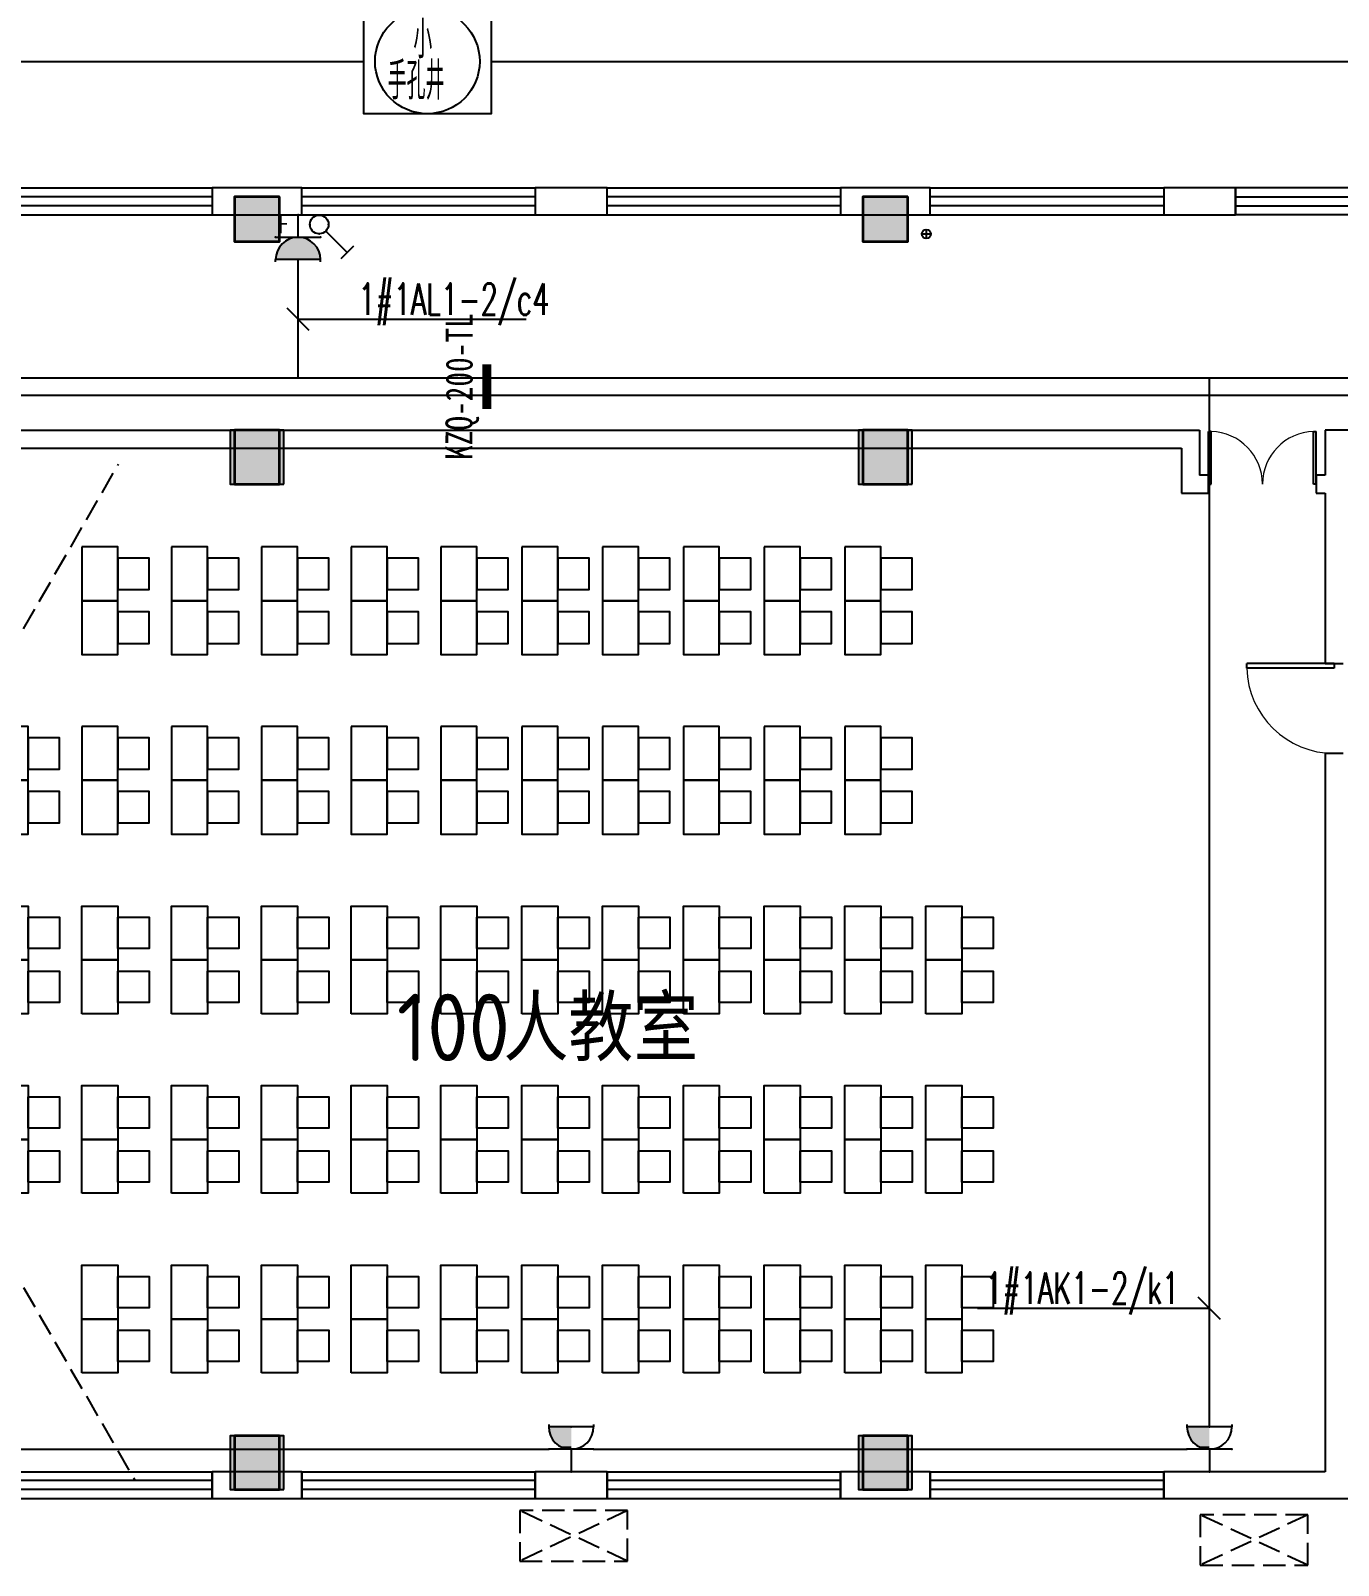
# Model space of a CAD drawing. Extents: x 0 to 302064749, y -59725395 to 1524223.
# Drawn here: x 2126210 to 2140775, y 1491931 to 1509024 of the extents above; entities that cross this region are included whole.
import ezdxf
from ezdxf.enums import TextEntityAlignment as Align

# ---------------------------------------------------------------- set-up
doc = ezdxf.new("R2010")
doc.units = 0
doc.header["$LTSCALE"] = 1000
doc.linetypes.add('DASH', pattern=[0.35, 0.25, -0.1])
for name, color, linetype in [('0-底图', 7, 'Continuous'), ('BTTK', 7, 'Continuous'), ('CABLETRAY', 4, 'Continuous'), ('COLU', 7, 'Continuous'), ('COLU_HATCH', 251, 'Continuous'), ('DIM-照明', 3, 'Continuous'), ('DOOR_FIRE', 4, 'Continuous'), ('EQUIP-插座', 3, 'Continuous'), ('EQUIP-照明', 3, 'Continuous'), ('PUB_TEXT', 7, 'Continuous'), ('TEXT', 7, 'Continuous'), ('WALL', 2, 'Continuous'), ('WINDOW', 4, 'Continuous'), ('WIRE-照明', 6, 'Continuous'), ('家具', 8, 'Continuous'), ('抗震支吊架', 2, 'Continuous'), ('排水', 153, 'Continuous'), ('空调外机', 211, 'Continuous')]:
    doc.layers.add(name, color=color, linetype=linetype)
doc.layers.add('砼柱', color=2, linetype='Continuous', lineweight=35)
doc.styles.add('_TEL_DIM', font='simplex.shx', dxfattribs={"width": 0.8, "height": 3.5, "bigfont": 'gbcbig.shx'})
doc.styles.add('kzcad', font='', dxfattribs={"width": 0.8})
doc.styles.get("Standard").update_dxf_attribs({"font": 'geniso.shx', "bigfont": 'hztxt.shx'})
doc.styles.add('中西文等高字体', font='simplex.shx', dxfattribs={"width": 0.8, "bigfont": 'gbcbig.shx'})
doc.styles.get('kzcad').set_extended_font_data('SimSun')

# ---------------------------------------------------------------- blocks, each defined once
blk = doc.blocks.new('$equip$00001239')
for p, q in [((-0.5, 1.05), (-0.5, 1)), ((0.5, 1.05), (0.5, 1)), ((0.5, 1), (-0.5, 1)), ((0.5, 0.5), (-0.5, 0.5)), ((0, 0.5), (0, 0))]:
    blk.add_line(p, q)
blk.add_arc((0, 1), 0.5, 180, 0)
for points in [[(0, 0.75), (-0.433, 0.75), (0, 1), (-0.5, 1)], [(0, 0.567), (-0.25, 0.567), (0, 0.75), (-0.433, 0.75)], [(0, 0.5), (0, 0.5), (0, 0.567), (-0.25, 0.567)]]:
    blk.add_solid(points)
at = {"layer": 'EQUIP-照明'}
for p in [(0, 1), (-0.5, 0.5), (0.5, 0.5), (0, 0)]:
    blk.add_point(p, dxfattribs=at)
at = {"layer": 'EQUIP-照明', "flags": 9}
blk.add_attdef('A', (0, 0), '', height=0.00002, dxfattribs=at)
blk = doc.blocks.new('$equip$00001764')
for p, q in [((-0.5, 1.05), (-0.5, 1)), ((0.5, 1.05), (0.5, 1)), ((-0.5, 1), (0.5, 1)), ((0.5, 0.5), (-0.5, 0.5)), ((0, 0.5), (0, 0))]:
    blk.add_line(p, q)
blk.add_arc((0, 1), 0.5, 180, 0)
for p in [(-0.5, 0.5), (0.5, 0.5), (0, 0)]:
    blk.add_point(p)
for points in [[(0.433, 0.75), (-0.433, 0.75), (0.5, 1), (-0.5, 1)], [(0.25, 0.567), (-0.25, 0.567), (0.433, 0.75), (-0.433, 0.75)], [(0, 0.5), (0, 0.5), (0.25, 0.567), (-0.25, 0.567)]]:
    blk.add_solid(points)
at = {"color": 7, "style": '_TEL_DIM'}
blk.add_attdef('$TEXT$', text='', height=0.4, dxfattribs=at).set_placement((0.303, 0.211), align=Align.MIDDLE_CENTER)
at = {"color": 7, "style": '_TEL_DIM', "flags": 1}
blk.add_attdef('A', text='', height=0.00002, dxfattribs=at).set_placement((0, 0), align=Align.MIDDLE_CENTER)
blk = doc.blocks.new('$equip$00002327')
for p, q in [((0.147, 0.356), (0.625, 0.833)), ((0.484, 0.975), (0.766, 0.692))]:
    blk.add_line(p, q)
blk.add_circle((0, 0.208), 0.208)
for p in [(0, 0.417), (-0.208, 0.208), (0, 0), (0.208, 0.208)]:
    blk.add_point(p)
at = {"color": 7, "flags": 1}
blk.add_attdef('A', text='', height=0.00002, dxfattribs=at).set_placement((0, 0), align=Align.MIDDLE_CENTER)
blk = doc.blocks.new('A$C74FB5005')
at = {"layer": 'WIRE-照明'}
blk.add_lwpolyline([(0, 1167), (1417, 1167), (1417, 0), (0, 0)], close=True, dxfattribs=at)
blk.add_circle((708, 583), 583, dxfattribs=at)
at = {"layer": 'BTTK', "style": '中西文等高字体', "width": 0.7}
for s, height, p in [('小', 417, (552, 618)), ('手孔井', 416.7, (267, 158))]:
    blk.add_text(s, height=height, dxfattribs=at).set_placement(p)
blk = doc.blocks.new('gfhj')
at = {"layer": 'WIRE-照明'}
for p, q in [((2095261, -1024), (2127296, -1024)), ((2128713, -1024), (2173490, -1024))]:
    blk.add_line(p, q, dxfattribs=at)
blk.add_blockref('A$C74FB5005', (2127296, -1607), dxfattribs=at)
blk = doc.blocks.new('jj')
at = {"layer": '家具', "linetype": 'DASH'}
for points in [[(710804, 819533), (715712, 828033)], [(710804, 825533), (715896, 816713)]]:
    blk.add_lwpolyline(points, dxfattribs=at)
at = {"layer": '家具'}
for points in [[(715304, 827113), (715304, 826513), (715704, 826513), (715704, 827113)], [(716304, 827113), (716304, 826513), (716704, 826513), (716704, 827113)], [(717304, 827113), (717304, 826513), (717704, 826513), (717704, 827113)], [(718304, 827113), (718304, 826513), (718704, 826513), (718704, 827113)], [(719304, 827113), (719304, 826513), (719704, 826513), (719704, 827113)], [(720204, 827113), (720204, 826513), (720604, 826513), (720604, 827113)], [(721104, 827113), (721104, 826513), (721504, 826513), (721504, 827113)], [(722004, 827113), (722004, 826513), (722404, 826513), (722404, 827113)], [(722904, 827113), (722904, 826513), (723304, 826513), (723304, 827113)], [(723804, 827113), (723804, 826513), (724204, 826513), (724204, 827113)], [(715704, 826988), (715704, 826638), (716054, 826638), (716054, 826988)], [(716704, 826988), (716704, 826638), (717054, 826638), (717054, 826988)], [(717704, 826988), (717704, 826638), (718054, 826638), (718054, 826988)], [(718704, 826988), (718704, 826638), (719054, 826638), (719054, 826988)], [(719704, 826988), (719704, 826638), (720054, 826638), (720054, 826988)], [(720604, 826988), (720604, 826638), (720954, 826638), (720954, 826988)], [(721504, 826988), (721504, 826638), (721854, 826638), (721854, 826988)], [(722404, 826988), (722404, 826638), (722754, 826638), (722754, 826988)], [(723304, 826988), (723304, 826638), (723654, 826638), (723654, 826988)], [(724204, 826988), (724204, 826638), (724554, 826638), (724554, 826988)], [(715304, 826513), (715304, 825913), (715704, 825913), (715704, 826513)], [(716304, 826513), (716304, 825913), (716704, 825913), (716704, 826513)], [(717304, 826513), (717304, 825913), (717704, 825913), (717704, 826513)], [(718304, 826513), (718304, 825913), (718704, 825913), (718704, 826513)], [(719304, 826513), (719304, 825913), (719704, 825913), (719704, 826513)], [(720204, 826513), (720204, 825913), (720604, 825913), (720604, 826513)], [(721104, 826513), (721104, 825913), (721504, 825913), (721504, 826513)], [(722004, 826513), (722004, 825913), (722404, 825913), (722404, 826513)], [(722904, 826513), (722904, 825913), (723304, 825913), (723304, 826513)], [(723804, 826513), (723804, 825913), (724204, 825913), (724204, 826513)], [(715704, 826388), (715704, 826038), (716054, 826038), (716054, 826388)], [(716704, 826388), (716704, 826038), (717054, 826038), (717054, 826388)], [(717704, 826388), (717704, 826038), (718054, 826038), (718054, 826388)], [(718704, 826388), (718704, 826038), (719054, 826038), (719054, 826388)], [(719704, 826388), (719704, 826038), (720054, 826038), (720054, 826388)], [(720604, 826388), (720604, 826038), (720954, 826038), (720954, 826388)], [(721504, 826388), (721504, 826038), (721854, 826038), (721854, 826388)], [(722404, 826388), (722404, 826038), (722754, 826038), (722754, 826388)], [(723304, 826388), (723304, 826038), (723654, 826038), (723654, 826388)], [(724204, 826388), (724204, 826038), (724554, 826038), (724554, 826388)], [(710704, 819533), (710704, 825533), (710804, 825533), (710804, 819533)], [(714304, 825113), (714304, 824513), (714704, 824513), (714704, 825113)], [(715304, 825113), (715304, 824513), (715704, 824513), (715704, 825113)], [(716304, 825113), (716304, 824513), (716704, 824513), (716704, 825113)], [(717304, 825113), (717304, 824513), (717704, 824513), (717704, 825113)], [(718304, 825113), (718304, 824513), (718704, 824513), (718704, 825113)], [(719304, 825113), (719304, 824513), (719704, 824513), (719704, 825113)], [(720204, 825113), (720204, 824513), (720604, 824513), (720604, 825113)], [(721104, 825113), (721104, 824513), (721504, 824513), (721504, 825113)], [(722004, 825113), (722004, 824513), (722404, 824513), (722404, 825113)], [(722904, 825113), (722904, 824513), (723304, 824513), (723304, 825113)], [(723804, 825113), (723804, 824513), (724204, 824513), (724204, 825113)], [(714704, 824988), (714704, 824638), (715054, 824638), (715054, 824988)], [(715704, 824988), (715704, 824638), (716054, 824638), (716054, 824988)], [(716704, 824988), (716704, 824638), (717054, 824638), (717054, 824988)], [(717704, 824988), (717704, 824638), (718054, 824638), (718054, 824988)], [(718704, 824988), (718704, 824638), (719054, 824638), (719054, 824988)], [(719704, 824988), (719704, 824638), (720054, 824638), (720054, 824988)], [(720604, 824988), (720604, 824638), (720954, 824638), (720954, 824988)], [(721504, 824988), (721504, 824638), (721854, 824638), (721854, 824988)], [(722404, 824988), (722404, 824638), (722754, 824638), (722754, 824988)], [(723304, 824988), (723304, 824638), (723654, 824638), (723654, 824988)], [(724204, 824988), (724204, 824638), (724554, 824638), (724554, 824988)], [(714304, 824513), (714304, 823913), (714704, 823913), (714704, 824513)], [(714704, 824388), (714704, 824038), (715054, 824038), (715054, 824388)], [(715304, 824513), (715304, 823913), (715704, 823913), (715704, 824513)], [(715704, 824388), (715704, 824038), (716054, 824038), (716054, 824388)], [(716304, 824513), (716304, 823913), (716704, 823913), (716704, 824513)], [(716704, 824388), (716704, 824038), (717054, 824038), (717054, 824388)], [(717304, 824513), (717304, 823913), (717704, 823913), (717704, 824513)], [(717704, 824388), (717704, 824038), (718054, 824038), (718054, 824388)], [(718304, 824513), (718304, 823913), (718704, 823913), (718704, 824513)], [(718704, 824388), (718704, 824038), (719054, 824038), (719054, 824388)], [(719304, 824513), (719304, 823913), (719704, 823913), (719704, 824513)], [(719704, 824388), (719704, 824038), (720054, 824038), (720054, 824388)], [(720204, 824513), (720204, 823913), (720604, 823913), (720604, 824513)], [(720604, 824388), (720604, 824038), (720954, 824038), (720954, 824388)], [(721104, 824513), (721104, 823913), (721504, 823913), (721504, 824513)], [(721504, 824388), (721504, 824038), (721854, 824038), (721854, 824388)], [(722004, 824513), (722004, 823913), (722404, 823913), (722404, 824513)], [(722404, 824388), (722404, 824038), (722754, 824038), (722754, 824388)], [(722904, 824513), (722904, 823913), (723304, 823913), (723304, 824513)], [(723304, 824388), (723304, 824038), (723654, 824038), (723654, 824388)], [(723804, 824513), (723804, 823913), (724204, 823913), (724204, 824513)], [(724204, 824388), (724204, 824038), (724554, 824038), (724554, 824388)], [(711254, 823283), (711704, 823283), (711704, 821783), (711254, 821783)], [(714304, 822513), (714304, 823113), (714704, 823113), (714704, 822513)], [(715304, 822513), (715304, 823113), (715704, 823113), (715704, 822513)], [(716304, 822513), (716304, 823113), (716704, 823113), (716704, 822513)], [(717304, 822513), (717304, 823113), (717704, 823113), (717704, 822513)], [(718304, 822513), (718304, 823113), (718704, 823113), (718704, 822513)], [(719304, 822513), (719304, 823113), (719704, 823113), (719704, 822513)], [(720204, 822513), (720204, 823113), (720604, 823113), (720604, 822513)], [(721104, 822513), (721104, 823113), (721504, 823113), (721504, 822513)], [(722004, 822513), (722004, 823113), (722404, 823113), (722404, 822513)], [(722904, 822513), (722904, 823113), (723304, 823113), (723304, 822513)], [(723804, 822513), (723804, 823113), (724204, 823113), (724204, 822513)], [(724704, 822513), (724704, 823113), (725104, 823113), (725104, 822513)], [(714704, 822638), (714704, 822988), (715054, 822988), (715054, 822638)], [(715704, 822638), (715704, 822988), (716054, 822988), (716054, 822638)], [(716704, 822638), (716704, 822988), (717054, 822988), (717054, 822638)], [(717704, 822638), (717704, 822988), (718054, 822988), (718054, 822638)], [(718704, 822638), (718704, 822988), (719054, 822988), (719054, 822638)], [(719704, 822638), (719704, 822988), (720054, 822988), (720054, 822638)], [(720604, 822638), (720604, 822988), (720954, 822988), (720954, 822638)], [(721504, 822638), (721504, 822988), (721854, 822988), (721854, 822638)], [(722404, 822638), (722404, 822988), (722754, 822988), (722754, 822638)], [(723304, 822638), (723304, 822988), (723654, 822988), (723654, 822638)], [(724204, 822638), (724204, 822988), (724554, 822988), (724554, 822638)], [(725104, 822638), (725104, 822988), (725454, 822988), (725454, 822638)], [(714304, 821913), (714304, 822513), (714704, 822513), (714704, 821913)], [(715304, 821913), (715304, 822513), (715704, 822513), (715704, 821913)], [(716304, 821913), (716304, 822513), (716704, 822513), (716704, 821913)], [(717304, 821913), (717304, 822513), (717704, 822513), (717704, 821913)], [(718304, 821913), (718304, 822513), (718704, 822513), (718704, 821913)], [(719304, 821913), (719304, 822513), (719704, 822513), (719704, 821913)], [(720204, 821913), (720204, 822513), (720604, 822513), (720604, 821913)], [(721104, 821913), (721104, 822513), (721504, 822513), (721504, 821913)], [(722004, 821913), (722004, 822513), (722404, 822513), (722404, 821913)], [(722904, 821913), (722904, 822513), (723304, 822513), (723304, 821913)], [(723804, 821913), (723804, 822513), (724204, 822513), (724204, 821913)], [(724704, 821913), (724704, 822513), (725104, 822513), (725104, 821913)], [(714704, 822038), (714704, 822388), (715054, 822388), (715054, 822038)], [(715704, 822038), (715704, 822388), (716054, 822388), (716054, 822038)], [(716704, 822038), (716704, 822388), (717054, 822388), (717054, 822038)], [(717704, 822038), (717704, 822388), (718054, 822388), (718054, 822038)], [(718704, 822038), (718704, 822388), (719054, 822388), (719054, 822038)], [(719704, 822038), (719704, 822388), (720054, 822388), (720054, 822038)], [(720604, 822038), (720604, 822388), (720954, 822388), (720954, 822038)], [(721504, 822038), (721504, 822388), (721854, 822388), (721854, 822038)], [(722404, 822038), (722404, 822388), (722754, 822388), (722754, 822038)], [(723304, 822038), (723304, 822388), (723654, 822388), (723654, 822038)], [(724204, 822038), (724204, 822388), (724554, 822388), (724554, 822038)], [(725104, 822038), (725104, 822388), (725454, 822388), (725454, 822038)], [(714304, 820513), (714304, 821113), (714704, 821113), (714704, 820513)], [(714704, 820638), (714704, 820988), (715054, 820988), (715054, 820638)], [(715304, 820513), (715304, 821113), (715704, 821113), (715704, 820513)], [(715704, 820638), (715704, 820988), (716054, 820988), (716054, 820638)], [(716304, 820513), (716304, 821113), (716704, 821113), (716704, 820513)], [(716704, 820638), (716704, 820988), (717054, 820988), (717054, 820638)], [(717304, 820513), (717304, 821113), (717704, 821113), (717704, 820513)], [(717704, 820638), (717704, 820988), (718054, 820988), (718054, 820638)], [(718304, 820513), (718304, 821113), (718704, 821113), (718704, 820513)], [(718704, 820638), (718704, 820988), (719054, 820988), (719054, 820638)], [(719304, 820513), (719304, 821113), (719704, 821113), (719704, 820513)], [(719704, 820638), (719704, 820988), (720054, 820988), (720054, 820638)], [(720204, 820513), (720204, 821113), (720604, 821113), (720604, 820513)], [(720604, 820638), (720604, 820988), (720954, 820988), (720954, 820638)], [(721104, 820513), (721104, 821113), (721504, 821113), (721504, 820513)], [(721504, 820638), (721504, 820988), (721854, 820988), (721854, 820638)], [(722004, 820513), (722004, 821113), (722404, 821113), (722404, 820513)], [(722404, 820638), (722404, 820988), (722754, 820988), (722754, 820638)], [(722904, 820513), (722904, 821113), (723304, 821113), (723304, 820513)], [(723304, 820638), (723304, 820988), (723654, 820988), (723654, 820638)], [(723804, 820513), (723804, 821113), (724204, 821113), (724204, 820513)], [(724204, 820638), (724204, 820988), (724554, 820988), (724554, 820638)], [(724704, 820513), (724704, 821113), (725104, 821113), (725104, 820513)], [(725104, 820638), (725104, 820988), (725454, 820988), (725454, 820638)], [(714304, 819913), (714304, 820513), (714704, 820513), (714704, 819913)], [(715304, 819913), (715304, 820513), (715704, 820513), (715704, 819913)], [(716304, 819913), (716304, 820513), (716704, 820513), (716704, 819913)], [(717304, 819913), (717304, 820513), (717704, 820513), (717704, 819913)], [(718304, 819913), (718304, 820513), (718704, 820513), (718704, 819913)], [(719304, 819913), (719304, 820513), (719704, 820513), (719704, 819913)], [(720204, 819913), (720204, 820513), (720604, 820513), (720604, 819913)], [(721104, 819913), (721104, 820513), (721504, 820513), (721504, 819913)], [(722004, 819913), (722004, 820513), (722404, 820513), (722404, 819913)], [(722904, 819913), (722904, 820513), (723304, 820513), (723304, 819913)], [(723804, 819913), (723804, 820513), (724204, 820513), (724204, 819913)], [(724704, 819913), (724704, 820513), (725104, 820513), (725104, 819913)], [(714704, 820038), (714704, 820388), (715054, 820388), (715054, 820038)], [(715704, 820038), (715704, 820388), (716054, 820388), (716054, 820038)], [(716704, 820038), (716704, 820388), (717054, 820388), (717054, 820038)], [(717704, 820038), (717704, 820388), (718054, 820388), (718054, 820038)], [(718704, 820038), (718704, 820388), (719054, 820388), (719054, 820038)], [(719704, 820038), (719704, 820388), (720054, 820388), (720054, 820038)], [(720604, 820038), (720604, 820388), (720954, 820388), (720954, 820038)], [(721504, 820038), (721504, 820388), (721854, 820388), (721854, 820038)], [(722404, 820038), (722404, 820388), (722754, 820388), (722754, 820038)], [(723304, 820038), (723304, 820388), (723654, 820388), (723654, 820038)], [(724204, 820038), (724204, 820388), (724554, 820388), (724554, 820038)], [(725104, 820038), (725104, 820388), (725454, 820388), (725454, 820038)], [(715304, 818513), (715304, 819113), (715704, 819113), (715704, 818513)], [(716304, 818513), (716304, 819113), (716704, 819113), (716704, 818513)], [(717304, 818513), (717304, 819113), (717704, 819113), (717704, 818513)], [(718304, 818513), (718304, 819113), (718704, 819113), (718704, 818513)], [(719304, 818513), (719304, 819113), (719704, 819113), (719704, 818513)], [(720204, 818513), (720204, 819113), (720604, 819113), (720604, 818513)], [(721104, 818513), (721104, 819113), (721504, 819113), (721504, 818513)], [(722004, 818513), (722004, 819113), (722404, 819113), (722404, 818513)], [(722904, 818513), (722904, 819113), (723304, 819113), (723304, 818513)], [(723804, 818513), (723804, 819113), (724204, 819113), (724204, 818513)], [(724704, 818513), (724704, 819113), (725104, 819113), (725104, 818513)], [(715704, 818638), (715704, 818988), (716054, 818988), (716054, 818638)], [(716704, 818638), (716704, 818988), (717054, 818988), (717054, 818638)], [(717704, 818638), (717704, 818988), (718054, 818988), (718054, 818638)], [(718704, 818638), (718704, 818988), (719054, 818988), (719054, 818638)], [(719704, 818638), (719704, 818988), (720054, 818988), (720054, 818638)], [(720604, 818638), (720604, 818988), (720954, 818988), (720954, 818638)], [(721504, 818638), (721504, 818988), (721854, 818988), (721854, 818638)], [(722404, 818638), (722404, 818988), (722754, 818988), (722754, 818638)], [(723304, 818638), (723304, 818988), (723654, 818988), (723654, 818638)], [(724204, 818638), (724204, 818988), (724554, 818988), (724554, 818638)], [(725104, 818638), (725104, 818988), (725454, 818988), (725454, 818638)], [(715304, 817913), (715304, 818513), (715704, 818513), (715704, 817913)], [(715704, 818038), (715704, 818388), (716054, 818388), (716054, 818038)], [(716304, 817913), (716304, 818513), (716704, 818513), (716704, 817913)], [(716704, 818038), (716704, 818388), (717054, 818388), (717054, 818038)], [(717304, 817913), (717304, 818513), (717704, 818513), (717704, 817913)], [(717704, 818038), (717704, 818388), (718054, 818388), (718054, 818038)], [(718304, 817913), (718304, 818513), (718704, 818513), (718704, 817913)], [(718704, 818038), (718704, 818388), (719054, 818388), (719054, 818038)], [(719304, 817913), (719304, 818513), (719704, 818513), (719704, 817913)], [(719704, 818038), (719704, 818388), (720054, 818388), (720054, 818038)], [(720204, 817913), (720204, 818513), (720604, 818513), (720604, 817913)], [(720604, 818038), (720604, 818388), (720954, 818388), (720954, 818038)], [(721104, 817913), (721104, 818513), (721504, 818513), (721504, 817913)], [(721504, 818038), (721504, 818388), (721854, 818388), (721854, 818038)], [(722004, 817913), (722004, 818513), (722404, 818513), (722404, 817913)], [(722404, 818038), (722404, 818388), (722754, 818388), (722754, 818038)], [(722904, 817913), (722904, 818513), (723304, 818513), (723304, 817913)], [(723304, 818038), (723304, 818388), (723654, 818388), (723654, 818038)], [(723804, 817913), (723804, 818513), (724204, 818513), (724204, 817913)], [(724204, 818038), (724204, 818388), (724554, 818388), (724554, 818038)], [(724704, 817913), (724704, 818513), (725104, 818513), (725104, 817913)], [(725104, 818038), (725104, 818388), (725454, 818388), (725454, 818038)]]:
    blk.add_lwpolyline(points, close=True, dxfattribs=at)
blk = doc.blocks.new('ng')
at = {"layer": '排水'}
for p, q in [((345991, 781358), (346091, 781358)), ((346041, 781408), (346041, 781308))]:
    blk.add_line(p, q, dxfattribs=at)
blk.add_circle((346041, 781358), 50, dxfattribs=at)
blk = doc.blocks.new('1111')
at = {"layer": 'COLU_HATCH'}
h = blk.add_hatch(color=256, dxfattribs=at)
h.dxf.hatch_style = 1
h.paths.add_polyline_path([(1166942, 1116091), (1166942, 1116591), (1166442, 1116591), (1166442, 1116091)])
h = blk.add_hatch(color=256, dxfattribs=at)
h.dxf.hatch_style = 1
h.paths.add_polyline_path([(1173942, 1116091), (1173942, 1116591), (1173442, 1116591), (1173442, 1116091)])
h = blk.add_hatch(color=256, dxfattribs=at)
h.dxf.hatch_style = 1
h.paths.add_polyline_path([(1166992, 1113391), (1166992, 1113991), (1166392, 1113991), (1166392, 1113391)])
h = blk.add_hatch(color=256, dxfattribs=at)
h.dxf.hatch_style = 1
h.paths.add_polyline_path([(1173992, 1113391), (1173992, 1113991), (1173392, 1113991), (1173392, 1113391)])
h = blk.add_hatch(color=256, dxfattribs=at)
h.dxf.hatch_style = 1
h.paths.add_polyline_path([(1166992, 1102191), (1166992, 1102791), (1166392, 1102791), (1166392, 1102191)])
h = blk.add_hatch(color=256, dxfattribs=at)
h.dxf.hatch_style = 1
h.paths.add_polyline_path([(1173992, 1102191), (1173992, 1102791), (1173392, 1102791), (1173392, 1102191)])
at = {"layer": 'COLU'}
for points in [[(1166942, 1116091), (1166942, 1116591), (1166442, 1116591), (1166442, 1116091)], [(1173942, 1116091), (1173942, 1116591), (1173442, 1116591), (1173442, 1116091)], [(1166992, 1113391), (1166992, 1113991), (1166392, 1113991), (1166392, 1113391)], [(1173992, 1113391), (1173992, 1113991), (1173392, 1113991), (1173392, 1113391)], [(1166992, 1102191), (1166992, 1102791), (1166392, 1102791), (1166392, 1102191)], [(1173992, 1102191), (1173992, 1102791), (1173392, 1102791), (1173392, 1102191)]]:
    blk.add_lwpolyline(points, close=True, dxfattribs=at)
blk = doc.blocks.new('rtyu')
at = {"layer": '砼柱', "lineweight": 35}
for points in [[(2889058, 732240), (2888558, 732240), (2888558, 731740), (2889058, 731740)], [(2889058, 732240), (2888558, 732240), (2888558, 731740), (2889058, 731740)], [(2896058, 732240), (2895558, 732240), (2895558, 731740), (2896058, 731740)], [(2896058, 732240), (2895558, 732240), (2895558, 731740), (2896058, 731740)], [(2889058, 729640), (2888558, 729640), (2888558, 729040), (2889058, 729040)], [(2889058, 729640), (2888558, 729640), (2888558, 729040), (2889058, 729040)], [(2896058, 729640), (2895558, 729640), (2895558, 729040), (2896058, 729040)], [(2896058, 729640), (2895558, 729640), (2895558, 729040), (2896058, 729040)], [(2889058, 718440), (2888558, 718440), (2888558, 717840), (2889058, 717840)], [(2889058, 718440), (2888558, 718440), (2888558, 717840), (2889058, 717840)], [(2896058, 718440), (2895558, 718440), (2895558, 717840), (2896058, 717840)], [(2896058, 718440), (2895558, 718440), (2895558, 717840), (2896058, 717840)]]:
    blk.add_lwpolyline(points, close=True, dxfattribs=at)
blk = doc.blocks.new('A$C6D717843')
at = {"layer": 'TEXT'}
blk.add_blockref('rtyu', (-2821208, -641940), dxfattribs=at)
blk = doc.blocks.new('$WINLIB2D$00000001')
at = {"color": 0}
for points in [[(-0.5, 0.5), (-0.5, -0.5)], [(-0.5, 0.5), (0.5, 0.5)], [(0.5, -0.5), (0.5, 0.5)], [(0.5, 0.1667), (-0.5, 0.1667)], [(0.5, -0.1667), (-0.5, -0.1667)], [(-0.5, -0.5), (0.5, -0.5)]]:
    blk.add_lwpolyline(points, dxfattribs=at)
blk = doc.blocks.new('$DorLib2D$00000002')
for p, q in [((-0.5, 0), (-0.5, 0.4875)), ((-0.475, 0.4875), (-0.5, 0.4875)), ((-0.475, 0), (-0.475, 0.4875)), ((0.475, 0), (0.475, 0.4875)), ((0.475, 0.4875), (0.5, 0.4875)), ((0.5, 0), (0.5, 0.4875)), ((-0.5, 0), (-0.475, 0)), ((0.5, 0), (0.475, 0))]:
    blk.add_line(p, q)
at = {"lineweight": 13}
for centre, start, end in [((-0.4875, 0), 0, 88.53072), ((0.4875, 0), 91.46928, 180)]:
    blk.add_arc(centre, 0.4875, start, end, dxfattribs=at)
blk = doc.blocks.new('$DorLib2D$00000001')
for p, q in [((0.45, 0.975), (0.5, 0.975)), ((0.45, 0), (0.45, 0.975)), ((0.5, 0), (0.5, 0.975)), ((0.5, 0), (0.45, 0))]:
    blk.add_line(p, q)
at = {"lineweight": 13}
blk.add_arc((0.475, 0), 0.975, 91.4693, 180, dxfattribs=at)
blk = doc.blocks.new('gfhjghj')
at = {"layer": 'WALL'}
for p, q in [((1131832.7, 28350.1), (1130832.7, 28350.1)), ((1130832.7, 28350.1), (1130832.7, 28050.1)), ((1131832.7, 28050.1), (1131832.7, 28350.1)), ((1135232.7, 28350.1), (1134432.7, 28350.1)), ((1134432.7, 28350.1), (1134432.7, 28050.1)), ((1135232.7, 28050.1), (1135232.7, 28350.1)), ((1138832.7, 28350.1), (1137832.7, 28350.1)), ((1137832.7, 28350.1), (1137832.7, 28050.1)), ((1138832.7, 28050.1), (1138832.7, 28350.1)), ((1142232.7, 28350.1), (1141432.7, 28350.1)), ((1141432.7, 28350.1), (1141432.7, 28050.1)), ((1142232.7, 28050.1), (1142232.7, 28350.1)), ((1130832.7, 28050.1), (1131832.7, 28050.1)), ((1134432.7, 28050.1), (1135232.7, 28050.1)), ((1137832.7, 28050.1), (1138832.7, 28050.1)), ((1141432.7, 28050.1), (1142232.7, 28050.1)), ((1126532.7, 25650.1), (1141832.7, 25650.1)), ((1141832.7, 25650.1), (1141832.7, 25150.1)), ((1143232.7, 25650.1), (1143232.7, 25150.1)), ((1143632.7, 25650.1), (1143232.7, 25650.1)), ((1126732.7, 25450.1), (1141632.7, 25450.1)), ((1141632.7, 25450.1), (1141632.7, 24950.1)), ((1141932.7, 25150.1), (1141832.7, 25150.1)), ((1141932.7, 24950.1), (1141932.7, 25150.1)), ((1143232.7, 25150.1), (1143132.7, 25150.1)), ((1143132.7, 25150.1), (1143132.7, 24950.1)), ((1141632.7, 24950.1), (1141932.7, 24950.1)), ((1143132.7, 24950.1), (1143232.7, 24950.1)), ((1143232.7, 24950.1), (1143232.7, 23350.1)), ((1143232.7, 23350.1), (1143232.7, 23050.1)), ((1143232.7, 23050.1), (1143432.7, 23050.1)), ((1143432.7, 22050.1), (1143232.7, 22050.1)), ((1143232.7, 22050.1), (1143232.7, 18649.8)), ((1143232.7, 18649.8), (1143232.7, 14050.1)), ((1131832.7, 14050.1), (1130832.7, 14050.1)), ((1130832.7, 14050.1), (1130832.7, 13750.1)), ((1131832.7, 13750.1), (1131832.7, 14050.1)), ((1135232.7, 14050.1), (1134432.7, 14050.1)), ((1134432.7, 14050.1), (1134432.7, 13750.1)), ((1135232.7, 13750.1), (1135232.7, 14050.1)), ((1138832.7, 14050.1), (1137832.7, 14050.1)), ((1137832.7, 14050.1), (1137832.7, 13750.1)), ((1138832.7, 13750.1), (1138832.7, 14050.1)), ((1143232.7, 14050.1), (1141432.7, 14050.1)), ((1141432.7, 14050.1), (1141432.7, 13750.1)), ((1130832.7, 13750.1), (1131832.7, 13750.1)), ((1134432.7, 13750.1), (1135232.7, 13750.1)), ((1137832.7, 13750.1), (1138832.7, 13750.1)), ((1141432.7, 13750.1), (1143332.7, 13750.1)), ((1143332.7, 13750.1), (1145582.7, 13750.1))]:
    blk.add_line(p, q, dxfattribs=at)
at = {"layer": '空调外机', "linetype": 'DASH'}
for p, q in [((1135459.8, 13616.8), (1134259.8, 13054.3)), ((1135459.8, 13054.3), (1134259.8, 13616.8)), ((1143039.7, 13570.1), (1141839.7, 13007.6)), ((1143039.7, 13007.6), (1141839.7, 13570.1))]:
    blk.add_line(p, q, dxfattribs=at)
for points in [[(1135459.8, 13616.8), (1134259.8, 13616.8), (1134259.8, 13054.3), (1135459.8, 13054.3)], [(1143039.7, 13570.1), (1141839.7, 13570.1), (1141839.7, 13007.6), (1143039.7, 13007.6)]]:
    blk.add_lwpolyline(points, close=True, dxfattribs=at)
for name, p in [('A$C6D717843', (1063732.7, -62049.9)), ('1111', (-35359.3, -1088341))]:
    blk.add_blockref(name, p)
at = {"layer": 'DOOR_FIRE', "xscale": 1000, "yscale": 1000, "zscale": 200, "rotation": 90}
blk.add_blockref('$DorLib2D$00000001', (1143332.7, 22550.1), dxfattribs=at)
at = {"layer": 'WINDOW'}
for name, p, xscale, yscale, zscale, rotation in [('$WINLIB2D$00000001', (1129532.7, 28200.1), -2600, 300, 300, 180), ('$WINLIB2D$00000001', (1133132.7, 28200.1), -2600, 300, 300, 180), ('$WINLIB2D$00000001', (1136532.7, 28200.1), -2600, 300, 300, 180), ('$WINLIB2D$00000001', (1140132.7, 28200.1), -2600, 300, 300, 180), ('$WINLIB2D$00000001', (1143532.7, 28200.1), 2600, 300, 300, 180), ('$DorLib2D$00000002', (1142532.7, 25050.1), 1200, 1200, 200, 359.9999999822116), ('$WINLIB2D$00000001', (1129532.7, 13900.1), 2600, 300, 300, 1.248150601583938e-08), ('$WINLIB2D$00000001', (1133132.7, 13900.1), 2600, 300, 300, 1.248150601583938e-08), ('$WINLIB2D$00000001', (1136532.7, 13900.1), 2600, 300, 300, 1.248150601583938e-08), ('$WINLIB2D$00000001', (1140132.7, 13900.1), 2600, 300, 300, 1.248150601583938e-08)]:
    blk.add_blockref(name, p, dxfattribs=dict(at, xscale=xscale, yscale=yscale, zscale=zscale, rotation=rotation))
at = {"layer": '家具'}
blk.add_blockref('jj', (414078.6, -802762.5), dxfattribs=at)
at = {"layer": '排水'}
blk.add_blockref('ng', (792747.6, -753522.5), dxfattribs=at)
at = {"layer": 'PUB_TEXT'}
for s, height, p in [('100', 750, (1132891.1, 18623)), ('人教室', 723.4, (1134078.6, 18623))]:
    blk.add_text(s, height=height, dxfattribs=at).set_placement(p)

msp = doc.modelspace()

# ---------------------------------------------------------------- linework, layer by layer
at = {"layer": 'CABLETRAY'}
for p, q in [((2120688, 1505159), (2140954, 1505159)), ((2140954, 1504959), (2120688, 1504959))]:
    msp.add_line(p, q, dxfattribs=at)
at = {"layer": 'DIM-照明'}
for p, q in [((2129312, 1505685), (2129065, 1505933)), ((2139463, 1494669), (2139215, 1494917))]:
    msp.add_line(p, q, dxfattribs=at)
for points in [[(2129188, 1505809), (2129345, 1505809)], [(2129345, 1505809), (2131728, 1505809)], [(2139063, 1494793), (2136755, 1494793)], [(2139339, 1494793), (2139063, 1494793)]]:
    msp.add_lwpolyline(points, dxfattribs=at)
at = {"layer": 'WIRE-照明'}
for p, q in [((2129188, 1505159), (2129188, 1506474)), ((2139339, 1493474), (2139339, 1505159)), ((2125480, 1493224), (2131980, 1493224)), ((2132480, 1493224), (2139089, 1493224))]:
    msp.add_line(p, q, dxfattribs=at)
at = {"layer": '抗震支吊架', "color": 2, "const_width": 100}
msp.add_lwpolyline([(2131291, 1504809), (2131291, 1505309)], dxfattribs=at)

# ---------------------------------------------------------------- block references
at = {"layer": '0-底图'}
for name, p in [('gfhjghj', (997397, 1478924)), ('gfhj', (2624, 1509706))]:
    msp.add_blockref(name, p, dxfattribs=at)
at = {"layer": 'EQUIP-插座'}
ref = msp.add_blockref('$equip$00001764', (2129188, 1506974), dxfattribs=dict(at, xscale=500, yscale=500, zscale=500, rotation=180))
ref.add_attrib('$TEXT$', 'F', dxfattribs={"layer": '0', "color": 7, "height": 200, "style": '_TEL_DIM'}).set_placement((2129037, 1506868), align=Align.MIDDLE_CENTER)
at = {"layer": 'EQUIP-插座', "xscale": 500, "yscale": 500, "zscale": 500}
for p in [(2132230, 1492974), (2139339, 1492974)]:
    msp.add_blockref('$equip$00001239', p, dxfattribs=at)
at = {"layer": 'EQUIP-照明', "xscale": 500, "yscale": 500, "zscale": 500, "rotation": 270}
msp.add_blockref('$equip$00002327', (2129319, 1506866), dxfattribs=at)

# ---------------------------------------------------------------- texts
at = {"layer": 'DIM-照明', "color": 7, "style": '_TEL_DIM', "width": 0.64}
for s, p in [('1#1AL1-2/c4', (2129858, 1505859)), ('1#1AK1-2/k1', (2136842, 1494843))]:
    msp.add_text(s, height=350, dxfattribs=at).set_placement(p)
at = {"layer": '抗震支吊架', "color": 2, "style": 'kzcad', "width": 0.8}
msp.add_text('KZQ-200-TL', height=300, rotation=89.8854, dxfattribs=at).set_placement((2131131, 1505059), align=Align.CENTER)

doc.saveas('drawing.dxf')
